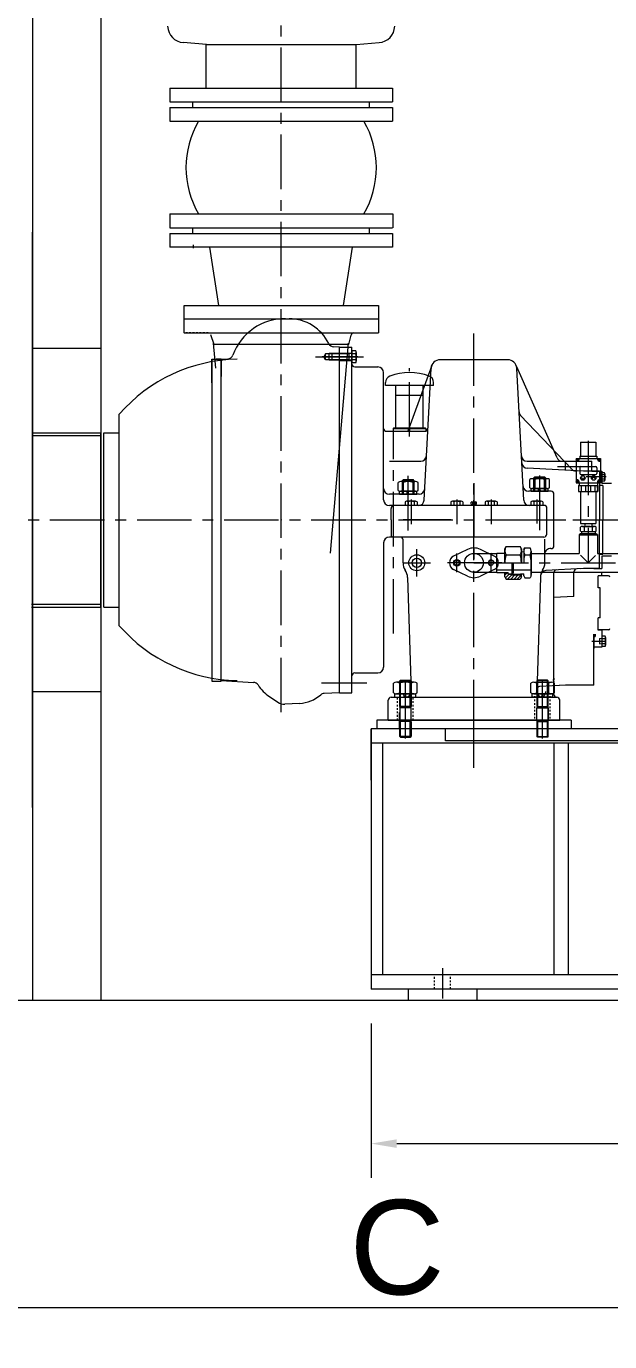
# Model space of a CAD drawing. Header units: inches. Extents: x 0 to 22015, y 0 to 16774.
# Drawn here: x 10155 to 11176, y 10223 to 12522 of the extents above; entities that cross this region are included whole.
import ezdxf

# ---------------------------------------------------------------- set-up
doc = ezdxf.new("R2010")
doc.units = ezdxf.units.IN
doc.header["$MEASUREMENT"] = 0
doc.linetypes.add('CENTER', pattern=[50.8, 31.75, -6.35, 6.35, -6.35])
doc.linetypes.add('EB_DASH', pattern=[6, 3, -3])
doc.layers.get('Defpoints').update_dxf_attribs({"lineweight": 5})
for name, color, linetype, lineweight in [('CAXA0', 7, 'Continuous', 5), ('CAXA1', 5, 'CENTER', 5), ('CAXA2', 6, 'EB_DASH', 5)]:
    doc.layers.add(name, color=color, linetype=linetype, lineweight=lineweight)
doc.styles.add('Roman', font='arial.ttf')
doc.styles.get("Standard").update_dxf_attribs({"font": 'arial.ttf'})
doc.dimstyles.new('ISO-25', dxfattribs={"dimscale": 30, "dimtxt": 1.5, "dimasz": 1.5, "dimexe": 2, "dimexo": 2, "dimtad": 1, "dimtih": 1, "dimtoh": 1, "dimdec": 1, "dimlfac": 0.03937, "dimdsep": 46, "dimtxsty": 'Standard', "dimcen": 2.5, "dimclrd": 7, "dimclre": 7, "dimclrt": 7, "dimadec": 0, "dimazin": 0, "dimtfac": 1, "dimtdec": 1, "dimtmove": 0, "dimatfit": 3, "dimfxl": 1, "dimlwd": 5, "dimlwe": 5, "dimarcsym": 0})

# ---------------------------------------------------------------- blocks, each defined once
blk = doc.blocks.new('*D46')
at = {"color": 7, "linetype": 'Continuous', "lineweight": 5, "transparency": 16777216}
for p, q in [((8585.9, 11146.9), (8585.9, 10222.6)), ((13365.9, 10759.1), (13365.9, 10222.6)), ((8630.9, 10282.6), (13320.9, 10282.6))]:
    blk.add_line(p, q, dxfattribs=at)
at = {"color": 7, "transparency": 16777216}
for points in [[(8630.9, 10290.1), (8630.9, 10275.1), (8585.9, 10282.6)], [(13320.9, 10290.1), (13320.9, 10275.1), (13365.9, 10282.6)]]:
    blk.add_solid(points, dxfattribs=at)
at = {"layer": 'Defpoints', "color": 0, "transparency": 16777216}
for p in [(8585.9, 11206.9), (13365.9, 10819.1), (13365.9, 10282.6)]:
    blk.add_point(p, dxfattribs=at)
at = {"color": 7, "lineweight": 5, "transparency": 16777216, "insert": (10803.8, 10386.7), "char_height": 165, "attachment_point": 5, "style": 'Roman'}
blk.add_mtext('C', dxfattribs=at)
blk = doc.blocks.new('*D47')
at = {"color": 7, "linetype": 'Continuous', "lineweight": 5, "transparency": 16777216}
for p, q in [((10758.4, 10779.1), (10758.4, 10508.9)), ((12308.4, 10779.1), (12308.4, 10508.9)), ((10803.4, 10568.9), (12263.4, 10568.9))]:
    blk.add_line(p, q, dxfattribs=at)
at = {"color": 7, "transparency": 16777216}
for points in [[(10803.4, 10576.4), (10803.4, 10561.4), (10758.4, 10568.9)], [(12263.4, 10576.4), (12263.4, 10561.4), (12308.4, 10568.9)]]:
    blk.add_solid(points, dxfattribs=at)
at = {"layer": 'Defpoints', "color": 0, "transparency": 16777216}
for p in [(10758.4, 10839.1), (12308.4, 10839.1), (12308.4, 10568.9)]:
    blk.add_point(p, dxfattribs=at)
at = {"color": 7, "lineweight": 5, "transparency": 16777216, "insert": (11533.4, 10670.1), "char_height": 165, "attachment_point": 5, "style": 'Roman'}
blk.add_mtext('A', dxfattribs=at)

msp = doc.modelspace()

# ---------------------------------------------------------------- linework, layer by layer
at = {"color": 7, "lineweight": 5}
for p, q in [((10165.94, 12919.12), (10165.94, 10819.12)), ((10285.94, 12919.12), (10285.94, 10819.12)), ((10470.76, 12489.9), (10429.85, 12493.48)), ((10470.2, 12489.95), (10732.2, 12489.95)), ((10470.2, 12413.95), (10470.2, 12489.95)), ((10732.2, 12489.95), (10772.54, 12493.48)), ((10732.2, 12413.95), (10732.2, 12489.95)), ((10406.2, 12413.95), (10796.2, 12413.95)), ((10406.2, 12413.95), (10406.2, 12389.95)), ((10796.2, 12413.95), (10796.2, 12389.95)), ((10406.2, 12389.95), (10796.2, 12389.95)), ((10406.2, 12379.95), (10796.2, 12379.95)), ((10406.2, 12379.95), (10406.2, 12355.95)), ((10446.57, 12379.95), (10446.57, 12389.95)), ((10755.83, 12379.95), (10755.83, 12389.95)), ((10796.2, 12379.95), (10796.2, 12355.95)), ((10406.2, 12355.95), (10796.2, 12355.95)), ((10406.39, 12193.95), (10796.39, 12193.95)), ((10406.39, 12193.95), (10406.39, 12169.95)), ((10796.39, 12193.95), (10796.39, 12169.95)), ((10406.2, 12169.95), (10796.2, 12169.95)), ((10446.57, 12159.95), (10446.57, 12169.95)), ((10755.83, 12159.95), (10755.83, 12169.95)), ((10406.2, 12159.95), (10796.2, 12159.95)), ((10406.2, 12159.95), (10406.2, 12135.95)), ((10796.2, 12159.95), (10796.2, 12135.95)), ((10796.2, 12135.95), (10406.2, 12135.95)), ((10492.2, 12033.95), (10476.2, 12135.95)), ((10710.2, 12033.95), (10726.2, 12135.95)), ((10431.2, 12033.95), (10771.2, 12033.95)), ((10431.2, 11985.95), (10431.2, 12033.95)), ((10431.2, 12033.95), (10771.2, 12033.95)), ((10771.2, 12033.95), (10771.2, 12009.95)), ((10771.2, 12033.95), (10771.2, 11985.95)), ((10771.2, 12009.95), (10431.2, 12009.95)), ((10431.2, 11985.95), (10771.2, 11985.95)), ((10165.93, 11959.12), (10285.94, 11959.12)), ((10165.94, 11359.12), (10285.94, 11359.12)), ((10479.94, 11377.42), (10495.94, 11377.42)), ((10823.43, 10839.12), (10823.43, 10819.12)), ((10943.43, 10839.12), (10943.43, 10819.12))]:
    msp.add_line(p, q, dxfattribs=at)
for centre, radius, start, end in [((10432.47, 12523.37), 30, 182.70431, 265), ((10769.93, 12523.37), 30, 275, 357.29569), ((10596.09, 12274.95), 161.42, 149.88075, 210.11925), ((10606.31, 12274.95), 161.42, 329.88075, 30.11925)]:
    msp.add_arc(centre, radius, start, end, dxfattribs=at)
at = {"layer": 'CAXA0', "color": 7, "linetype": 'Continuous', "lineweight": 5}
for p, q in [((10165.94, 11156.12), (10165.94, 12162.12)), ((10446.92, 12140.04), (10446.92, 12134.04)), ((10771.08, 12009.95), (10595.56, 12009.95)), ((10771.2, 12009.95), (10595.68, 12009.95)), ((10606.77, 12010.87), (10614.94, 12010.87)), ((10165.93, 11848.62), (10165.93, 11987.02)), ((10483.93, 11965.95), (10478.18, 11982.59)), ((10719.26, 11965.95), (10723.63, 11982.25)), ((10486.63, 11924.21), (10482.86, 11967.95)), ((10719.26, 11965.95), (10483.93, 11965.95)), ((10687.39, 11600.76), (10719.01, 11967.95)), ((10702.94, 11961.12), (10692.79, 11961.65)), ((10702.94, 11961.13), (10724.94, 11961.13)), ((10702.94, 11357.13), (10702.94, 11961.13)), ((10724.94, 11357.13), (10724.94, 11961.13)), ((10479.94, 11898.62), (10479.94, 11940.13)), ((10479.94, 11940.13), (10495.94, 11940.13)), ((10479.94, 11940.13), (10479.94, 11377.42)), ((10495.94, 11940.12), (10487.19, 11940.12)), ((10495.94, 11940.12), (10508.61, 11940.78)), ((10495.94, 11940.13), (10495.94, 11909.88)), ((10495.94, 11377.77), (10495.94, 11940.13)), ((10678.94, 11949.23), (10675.99, 11944.13)), ((10678.94, 11939.03), (10675.99, 11944.13)), ((10678.94, 11939.03), (10678.94, 11949.23)), ((10702.94, 11949.23), (10678.94, 11949.23)), ((10702.94, 11939.03), (10678.94, 11939.03)), ((10684.94, 11938.13), (10684.94, 11950.13)), ((10702.94, 11950.13), (10684.99, 11950.13)), ((10702.94, 11938.13), (10684.99, 11938.13)), ((10724.94, 11950.13), (10689.94, 11950.13)), ((10689.94, 11950.13), (10689.94, 11938.13)), ((10719.64, 11949.23), (10689.94, 11949.23)), ((10719.64, 11939.03), (10689.94, 11939.03)), ((10724.94, 11938.13), (10689.94, 11938.13)), ((10702.94, 11950.63), (10724.94, 11950.63)), ((10702.94, 11938.13), (10702.94, 11950.13)), ((10702.94, 11937.63), (10724.94, 11937.63)), ((10719.64, 11950.13), (10719.64, 11938.13)), ((10724.94, 11950.13), (10719.64, 11949.23)), ((10724.94, 11938.13), (10719.64, 11939.03)), ((10724.94, 11954.52), (10724.94, 11933.73)), ((10731.67, 11954.52), (10724.94, 11954.52)), ((10724.94, 11950.13), (10724.94, 11938.13)), ((10731.67, 11949.32), (10724.94, 11949.32)), ((10731.67, 11938.93), (10724.94, 11938.93)), ((10731.67, 11933.73), (10724.94, 11933.73)), ((10732.44, 11951.92), (10732.44, 11936.33)), ((10997.44, 11939.12), (10879.3, 11939.12)), ((10729.94, 11926.61), (10770.44, 11926.61)), ((10780.44, 11694.12), (10780.44, 11916.61)), ((10864.48, 11929.17), (10822.48, 11814.01)), ((10851.25, 11693.6), (10863.32, 11923.96)), ((11083.77, 11767.56), (11013.18, 11926.67)), ((11025.49, 11693.6), (11013.42, 11923.96)), ((10783.77, 11894.19), (10783.77, 11899.35)), ((10867.77, 11894.19), (10783.77, 11894.19)), ((10801.77, 11820.01), (10801.77, 11894.19)), ((10849.77, 11820.01), (10849.77, 11894.19)), ((10867.77, 11894.19), (10867.77, 11899.35)), ((10849.68, 11876.82), (10801.87, 11876.82)), ((10317.94, 11474.13), (10317.94, 11844.13)), ((11020.14, 11841.83), (11109.65, 11747.96)), ((10797.27, 11819.01), (10798.27, 11820.01)), ((10797.27, 11819.01), (10797.27, 11814.01)), ((10797.27, 11819.01), (10854.27, 11819.01)), ((10798.27, 11820.01), (10853.27, 11820.01)), ((10854.27, 11819.01), (10853.27, 11820.01)), ((10854.27, 11819.01), (10854.27, 11814.22)), ((10165.94, 11811.62), (10285.94, 11811.62)), ((10165.94, 11806.62), (10285.94, 11806.62)), ((10195.94, 11811.62), (10245.94, 11811.62)), ((10285.94, 11506.62), (10285.94, 11811.62)), ((10290.94, 11811.62), (10317.94, 11811.62)), ((10290.94, 11506.62), (10290.94, 11811.62)), ((10785.44, 11814.01), (10852.81, 11814.01)), ((11124.93, 11795.11), (11151.93, 11795.11)), ((11124.93, 11795.11), (11124.93, 11770.61)), ((11151.93, 11795.11), (11151.93, 11770.61)), ((10790.44, 11761.6), (10845.32, 11761.6)), ((11031.42, 11761.62), (11144.37, 11761.62)), ((11098.43, 11745.81), (11098.43, 11761.62)), ((11117.18, 11766.61), (11159.68, 11766.61)), ((11117.18, 11766.61), (11117.18, 11724.11)), ((11117.88, 11764.17), (11117.88, 11765.17)), ((11117.88, 11765.17), (11118.63, 11765.17)), ((11117.88, 11764.17), (11118.63, 11764.17)), ((11118.63, 11765.92), (11119.63, 11765.92)), ((11118.63, 11765.17), (11118.63, 11765.92)), ((11118.63, 11763.42), (11118.63, 11764.17)), ((11118.63, 11763.42), (11119.63, 11763.42)), ((11119.63, 11765.17), (11119.63, 11765.92)), ((11119.63, 11765.17), (11120.38, 11765.17)), ((11119.63, 11763.42), (11119.63, 11764.17)), ((11119.63, 11764.17), (11120.38, 11764.17)), ((11120.38, 11764.17), (11120.38, 11765.17)), ((11123.43, 11770.61), (11153.43, 11770.61)), ((11123.43, 11770.61), (11123.43, 11766.61)), ((11123.43, 11750.36), (11123.43, 11740.36)), ((11125.43, 11752.36), (11151.43, 11752.36)), ((11144.37, 11744.17), (11144.37, 11761.62)), ((11153.43, 11770.61), (11153.43, 11766.61)), ((11153.43, 11750.36), (11153.43, 11740.36)), ((11156.49, 11765.17), (11156.49, 11764.17)), ((11156.49, 11765.17), (11157.24, 11765.17)), ((11156.49, 11764.17), (11157.24, 11764.17)), ((11157.24, 11765.92), (11158.24, 11765.92)), ((11157.24, 11765.92), (11157.24, 11765.17)), ((11157.24, 11764.17), (11157.24, 11763.42)), ((11157.24, 11763.42), (11158.24, 11763.42)), ((11158.24, 11765.92), (11158.24, 11765.17)), ((11158.24, 11765.17), (11158.99, 11765.17)), ((11158.24, 11764.17), (11158.24, 11763.42)), ((11158.24, 11764.17), (11158.99, 11764.17)), ((11158.99, 11765.17), (11158.99, 11764.17)), ((11159.68, 11766.61), (11159.68, 11724.11)), ((10813.44, 11727.98), (10814.94, 11729.48)), ((10813.44, 11704.12), (10813.44, 11727.98)), ((10813.44, 11727.98), (10833.44, 11727.98)), ((10814.94, 11704.12), (10814.94, 11729.48)), ((10814.94, 11729.48), (10831.94, 11729.48)), ((10831.94, 11704.12), (10831.94, 11729.48)), ((10833.44, 11727.98), (10831.94, 11729.48)), ((10833.44, 11727.98), (10833.44, 11704.12)), ((11130.16, 11744.15), (11031.54, 11749.32)), ((11036.12, 11715.39), (11036.12, 11729.74)), ((11066.43, 11731.01), (11040.45, 11731.01)), ((11043.44, 11732.96), (11044.94, 11734.46)), ((11043.44, 11709.09), (11043.44, 11732.96)), ((11043.44, 11732.96), (11063.44, 11732.96)), ((11044.78, 11729.74), (11044.78, 11715.39)), ((11044.94, 11709.09), (11044.94, 11734.46)), ((11044.94, 11734.46), (11061.94, 11734.46)), ((11061.94, 11709.09), (11061.94, 11734.46)), ((11063.44, 11732.96), (11061.94, 11734.46)), ((11062.1, 11729.74), (11062.1, 11715.39)), ((11063.44, 11732.96), (11063.44, 11709.09)), ((11070.76, 11715.39), (11070.76, 11729.74)), ((11119.63, 11727.31), (11118.63, 11727.31)), ((11118.63, 11726.56), (11118.63, 11727.31)), ((11119.63, 11726.56), (11119.63, 11727.31)), ((11125.43, 11738.36), (11151.43, 11738.36)), ((11126.21, 11733.52), (11128.93, 11729.81)), ((11131.66, 11733.52), (11128.93, 11729.81)), ((11158.15, 11744.15), (11130.16, 11744.15)), ((11144.37, 11746.68), (11144.37, 11747.68)), ((11144.37, 11744.17), (11162.12, 11744.17)), ((11145.21, 11731.21), (11147.93, 11734.92)), ((11150.66, 11731.21), (11147.93, 11734.92)), ((11158.24, 11727.31), (11157.24, 11727.31)), ((11157.24, 11727.31), (11157.24, 11726.56)), ((11158.15, 11744.15), (11158.15, 11659.15)), ((11158.24, 11727.31), (11158.24, 11726.56)), ((11162.12, 11744.17), (11162.12, 11722.57)), ((11166.81, 11741.68), (11162.12, 11741.68)), ((11166.81, 11737.93), (11162.12, 11737.93)), ((11166.81, 11730.42), (11162.12, 11730.42)), ((11166.81, 11726.67), (11162.12, 11726.67)), ((11167.42, 11739.8), (11167.42, 11728.55)), ((10842.3, 11704.05), (10790.44, 11704.05)), ((10806.12, 11710.41), (10806.12, 11724.76)), ((10808.34, 11709.12), (10838.54, 11709.12)), ((10808.34, 11704.12), (10808.34, 11709.12)), ((10808.34, 11704.12), (10838.54, 11704.12)), ((10836.43, 11726.03), (10810.45, 11726.03)), ((10836.43, 11709.13), (10810.45, 11709.13)), ((10814.78, 11724.76), (10814.78, 11710.41)), ((10822.15, 11704.12), (10820.81, 11709.12)), ((10824.56, 11704.76), (10823.39, 11709.12)), ((10824.73, 11704.12), (10824.56, 11704.76)), ((10832.1, 11724.76), (10832.1, 11710.41)), ((10838.54, 11704.12), (10838.54, 11709.12)), ((10840.76, 11710.41), (10840.76, 11724.76)), ((11073.43, 11709.11), (11034.17, 11709.11)), ((11038.34, 11714.09), (11068.54, 11714.09)), ((11038.34, 11709.09), (11038.34, 11714.09)), ((11038.34, 11709.09), (11068.54, 11709.09)), ((11066.43, 11714.11), (11040.45, 11714.11)), ((11052.15, 11709.09), (11050.81, 11714.09)), ((11054.56, 11709.74), (11053.39, 11714.09)), ((11054.73, 11709.09), (11054.56, 11709.74)), ((11068.54, 11709.09), (11068.54, 11714.09)), ((11078.43, 11614.08), (11078.43, 11704.11)), ((11117.18, 11724.11), (11159.68, 11724.11)), ((11117.88, 11725.56), (11117.88, 11726.56)), ((11118.63, 11726.56), (11117.88, 11726.56)), ((11118.63, 11725.56), (11117.88, 11725.56)), ((11118.63, 11724.81), (11118.63, 11725.56)), ((11119.63, 11724.81), (11118.63, 11724.81)), ((11120.38, 11726.56), (11119.63, 11726.56)), ((11119.63, 11724.81), (11119.63, 11725.56)), ((11120.38, 11725.56), (11119.63, 11725.56)), ((11120.38, 11725.56), (11120.38, 11726.56)), ((11121.43, 11719.11), (11155.43, 11719.11)), ((11121.43, 11719.11), (11121.43, 11708.61)), ((11121.43, 11708.61), (11155.43, 11708.61)), ((11122, 11708.61), (11122, 11719.11)), ((11122.43, 11724.11), (11122.43, 11719.11)), ((11124.93, 11708.61), (11124.93, 11652.61)), ((11126.39, 11708.61), (11126.39, 11719.11)), ((11134.03, 11708.61), (11134.03, 11719.11)), ((11142.81, 11708.61), (11142.81, 11719.11)), ((11150.42, 11708.61), (11150.42, 11719.11)), ((11151.93, 11708.61), (11151.93, 11652.61)), ((11154.43, 11724.11), (11154.43, 11719.11)), ((11154.86, 11708.61), (11154.86, 11719.11)), ((11155.43, 11719.11), (11155.43, 11708.61)), ((11156.49, 11726.56), (11156.49, 11725.56)), ((11157.24, 11726.56), (11156.49, 11726.56)), ((11157.24, 11725.56), (11156.49, 11725.56)), ((11157.24, 11725.56), (11157.24, 11724.81)), ((11158.24, 11724.81), (11157.24, 11724.81)), ((11164.15, 11719.15), (11158.15, 11719.15)), ((11158.99, 11726.56), (11158.24, 11726.56)), ((11158.99, 11725.56), (11158.24, 11725.56)), ((11158.24, 11725.56), (11158.24, 11724.81)), ((11158.99, 11726.56), (11158.99, 11725.56)), ((11179.12, 11722.57), (11162.12, 11722.57)), ((11164.15, 11719.15), (11164.15, 11659.15)), ((11062.93, 11684.12), (10790.44, 11684.12)), ((10818.04, 11690.86), (10818.04, 11684.12)), ((10838.83, 11684.12), (10818.04, 11684.12)), ((10836.23, 11691.62), (10820.64, 11691.62)), ((10834.43, 11684.12), (10822.43, 11684.12)), ((10823.24, 11690.86), (10823.24, 11684.12)), ((10833.63, 11690.86), (10833.63, 11684.12)), ((10838.83, 11690.86), (10838.83, 11684.12)), ((10898.04, 11690.86), (10898.04, 11684.12)), ((10918.83, 11684.12), (10898.04, 11684.12)), ((10916.23, 11691.62), (10900.64, 11691.62)), ((10914.43, 11684.12), (10902.43, 11684.12)), ((10903.24, 11690.86), (10903.24, 11684.12)), ((10913.63, 11690.86), (10913.63, 11684.12)), ((10918.83, 11690.86), (10918.83, 11684.12)), ((10933.81, 11686.48), (10933.81, 11690.15)), ((10934.97, 11690.51), (10941.9, 11690.51)), ((10934.97, 11686.11), (10941.9, 11686.11)), ((10936.12, 11690.15), (10936.12, 11686.48)), ((10940.74, 11690.15), (10940.74, 11686.48)), ((10943.05, 11686.48), (10943.05, 11690.15)), ((10958.04, 11690.86), (10958.04, 11684.12)), ((10976.23, 11691.62), (10960.64, 11691.62)), ((10963.24, 11690.86), (10963.24, 11684.12)), ((10973.63, 11690.86), (10973.63, 11684.12)), ((10978.83, 11690.86), (10978.83, 11684.12)), ((11038.04, 11690.86), (11038.04, 11684.12)), ((11058.83, 11684.12), (11038.04, 11684.12)), ((11056.23, 11691.62), (11040.64, 11691.62)), ((11054.43, 11684.12), (11042.43, 11684.12)), ((11043.24, 11690.86), (11043.24, 11684.12)), ((11053.63, 11690.86), (11053.63, 11684.12)), ((11058.83, 11690.86), (11058.83, 11684.12)), ((11065.93, 11634.12), (11065.93, 11681.12)), ((10793.43, 11659.11), (10793.43, 11679.12)), ((10793.43, 11659.11), (10793.43, 11632.12)), ((11158.15, 11574.15), (11158.15, 11659.15)), ((11164.15, 11599.15), (11164.15, 11659.15)), ((11124.43, 11635.61), (11152.43, 11635.61)), ((11124.43, 11635.61), (11124.43, 11633.61)), ((11124.58, 11639.63), (11124.58, 11646.59)), ((11124.93, 11652.61), (11151.93, 11652.61)), ((11126.43, 11638.82), (11126.43, 11635.61)), ((11128.04, 11647.61), (11148.83, 11647.61)), ((11128.04, 11638.61), (11148.83, 11638.61)), ((11131.51, 11646.59), (11131.51, 11639.63)), ((11132.43, 11652.61), (11132.43, 11647.61)), ((11144.43, 11652.61), (11144.43, 11647.61)), ((11145.36, 11646.59), (11145.36, 11639.63)), ((11150.43, 11638.82), (11150.43, 11635.61)), ((11152.29, 11639.63), (11152.29, 11646.59)), ((11152.43, 11635.61), (11152.43, 11633.61)), ((10780.44, 11619.12), (10780.44, 11401.63)), ((11060.93, 11629.12), (10790.44, 11629.12)), ((10814.43, 11584.12), (10814.43, 11624.12)), ((10992.41, 11608.59), (10994.59, 11612.38)), ((10994.59, 11612.38), (11019.21, 11612.4)), ((11021.41, 11608.61), (11019.21, 11612.4)), ((11062.43, 11584.12), (11062.43, 11625.51)), ((11154.43, 11633.61), (11122.43, 11633.61)), ((11122.43, 11633.61), (11122.43, 11602.11)), ((11154.43, 11633.61), (11122.43, 11633.61)), ((11122.43, 11633.61), (11122.43, 11600.61)), ((11154.43, 11632.61), (11122.43, 11632.61)), ((11122.43, 11632.61), (11122.43, 11601.11)), ((11122.43, 11632.61), (11122.43, 11601.11)), ((11154.43, 11632.61), (11122.43, 11632.61)), ((11124.43, 11633.61), (11152.43, 11633.61)), ((11154.43, 11633.61), (11154.43, 11602.11)), ((11154.43, 11633.61), (11154.43, 11602.11)), ((11154.43, 11632.61), (11154.43, 11601.11)), ((11154.43, 11632.61), (11154.43, 11600.61)), ((10927.17, 11607.55), (10902.8, 11595.83)), ((10938.43, 11600.61), (10978.43, 11600.61)), ((10974.07, 11595.83), (10949.7, 11607.55)), ((10978.43, 11601.07), (10992.41, 11601.08)), ((10978.43, 11567.07), (10978.43, 11601.07)), ((10992.43, 11584.08), (10992.41, 11608.59)), ((10994.6, 11598.23), (11019.23, 11598.25)), ((11021.41, 11608.61), (11021.43, 11584.1)), ((11021.41, 11603.6), (11025.41, 11603.61)), ((11025.41, 11607.11), (11027.31, 11610.41)), ((11025.41, 11607.11), (11025.43, 11584.11)), ((11027.31, 11610.41), (11036.5, 11610.42)), ((11027.32, 11598.26), (11036.51, 11598.27)), ((11038.43, 11584.12), (11038.41, 11604.34)), ((11038.41, 11600.61), (11122.43, 11600.61)), ((11038.43, 11563.12), (11038.43, 11605.12)), ((11038.43, 11604.62), (11038.43, 11563.62)), ((11138.43, 11584.11), (11125.08, 11597.46)), ((11138.43, 11584.11), (11125.08, 11597.46)), ((11138.43, 11584.11), (11151.04, 11596.72)), ((11138.43, 11584.11), (11151.04, 11596.72)), ((11154.43, 11600.61), (11207.25, 11600.61)), ((11158.15, 11599.15), (11164.15, 11599.15)), ((11179.12, 11595.72), (11161.94, 11595.72)), ((11161.94, 11595.72), (11161.94, 11574.11)), ((10927.17, 11560.68), (10902.8, 11572.4)), ((10938.43, 11567.61), (10978.43, 11567.61)), ((10974.07, 11572.4), (10949.7, 11560.68)), ((10978.43, 11571.57), (11005.44, 11571.59)), ((10978.43, 11567.07), (10998.44, 11567.08)), ((10992.45, 11559.57), (10992.44, 11567.08)), ((10992.44, 11566.58), (10998.44, 11566.58)), ((10992.45, 11562.28), (10996.75, 11566.58)), ((10998.45, 11564.08), (10998.44, 11567.08)), ((11005.45, 11564.09), (11005.43, 11584.09)), ((11005.44, 11566.84), (11007.54, 11566.84)), ((11007.54, 11566.84), (11007.53, 11584.09)), ((11007.54, 11571.59), (11038.43, 11571.62)), ((11038.45, 11561.12), (11038.44, 11567.62)), ((11038.44, 11567.61), (11278.36, 11567.61)), ((11130.16, 11574.08), (11064.17, 11570.62)), ((11130.16, 11574.08), (11064.17, 11570.62)), ((11078.18, 11354.12), (11078.18, 11566.67)), ((11113.43, 11525.46), (11113.43, 11568.44)), ((11130.16, 11574.15), (11125.28, 11573.76)), ((11158.15, 11574.15), (11130.16, 11574.15)), ((11148.44, 11574.11), (11161.94, 11574.11)), ((11162.43, 11561.63), (11162.43, 11567.45)), ((10822.26, 11558.31), (10828.37, 11359.43)), ((10992.45, 11559.57), (10994.64, 11555.78)), ((10993.53, 11557.7), (10999.64, 11563.82)), ((10994.64, 11555.78), (11019.26, 11555.8)), ((10997.27, 11555.78), (11004.56, 11563.09)), ((10998.45, 11564.78), (11005.45, 11564.79)), ((10998.45, 11564.08), (11021.45, 11564.1)), ((11002.94, 11563.09), (10998.45, 11564.08)), ((10999.64, 11563.82), (10999.91, 11564.09)), ((11002.93, 11555.79), (11010.22, 11563.09)), ((11002.94, 11563.09), (11021.66, 11563.1)), ((11004.56, 11563.09), (11005.56, 11564.09)), ((11008.58, 11555.79), (11015.88, 11563.1)), ((11010.22, 11563.09), (11011.22, 11564.1)), ((11014.24, 11555.8), (11021.45, 11563.02)), ((11015.88, 11563.1), (11016.88, 11564.1)), ((11021.45, 11559.6), (11019.26, 11555.8)), ((11019.95, 11564.6), (11025.45, 11564.61)), ((11019.95, 11563.1), (11019.95, 11564.6)), ((11021.45, 11559.6), (11021.45, 11564.6)), ((11025.45, 11561.11), (11025.45, 11564.61)), ((11025.45, 11561.11), (11027.36, 11557.81)), ((11027.36, 11557.81), (11036.55, 11557.82)), ((11038.45, 11561.12), (11036.55, 11557.82)), ((11054.62, 11558.32), (11048.51, 11359.43)), ((11155.93, 11540.23), (11155.93, 11561.63)), ((11162.43, 11561.63), (11155.93, 11561.63)), ((11173.93, 11561.13), (11155.93, 11561.13)), ((11113.43, 11525.46), (11078.18, 11523.61)), ((11159.43, 11540.23), (11155.93, 11540.23)), ((11159.43, 11488.03), (11159.43, 11540.23)), ((10164.59, 11511.62), (10285.94, 11511.62)), ((10164.59, 11506.62), (10285.94, 11506.62)), ((10204.08, 11506.62), (10285.94, 11506.62)), ((10204.59, 11511.62), (10244.59, 11511.62)), ((10290.94, 11506.62), (10317.94, 11506.62)), ((11155.93, 11466.63), (11155.93, 11488.03)), ((11159.43, 11488.03), (11155.93, 11488.03)), ((11159.43, 11493.62), (11158.93, 11494.13)), ((11148.43, 11459.12), (11148.43, 11434.12)), ((11148.43, 11370.12), (11148.43, 11459.12)), ((11148.43, 11455.13), (11150.63, 11455.13)), ((11150.63, 11459.13), (11150.63, 11455.13)), ((11173.93, 11467.13), (11155.93, 11467.13)), ((11162.43, 11466.63), (11155.93, 11466.63)), ((11162.43, 11466.63), (11155.93, 11466.63)), ((11157.93, 11451.87), (11157.93, 11441.87)), ((11162.43, 11451.87), (11157.93, 11451.12)), ((11162.43, 11466.63), (11162.43, 11436.63)), ((11162.43, 11457.12), (11162.43, 11436.63)), ((11162.43, 11456.11), (11162.43, 11437.64)), ((11168.1, 11456.11), (11162.43, 11456.11)), ((11162.43, 11451.87), (11162.43, 11441.87)), ((11168.1, 11451.49), (11162.43, 11451.49)), ((11168.83, 11453.8), (11168.83, 11439.95)), ((11162.43, 11436.63), (11148.43, 11436.63)), ((11148.55, 11436.63), (11148.44, 11436.74)), ((11162.43, 11441.87), (11157.93, 11442.62)), ((11168.1, 11442.26), (11162.43, 11442.26)), ((11168.1, 11437.64), (11162.43, 11437.64)), ((10729.94, 11391.63), (10770.44, 11391.63)), ((10495.94, 11378.13), (10552.97, 11375.14)), ((10797.65, 11356.65), (10797.65, 11373.78)), ((10834.02, 11375.32), (10802.85, 11375.32)), ((10808.04, 11373.78), (10808.04, 11356.65)), ((10808.49, 11377.61), (10809.99, 11379.11)), ((10808.49, 11377.61), (10828.49, 11377.61)), ((10808.49, 11333.11), (10808.49, 11377.61)), ((10809.99, 11333.11), (10809.99, 11379.11)), ((10809.99, 11379.11), (10826.99, 11379.11)), ((10826.99, 11333.11), (10826.99, 11379.11)), ((10828.49, 11377.61), (10826.99, 11379.11)), ((10828.49, 11377.61), (10828.49, 11333.11)), ((10828.83, 11373.78), (10828.83, 11356.65)), ((10839.22, 11356.65), (10839.22, 11373.78)), ((11037.7, 11356.65), (11037.7, 11373.78)), ((11042.9, 11375.32), (11074.08, 11375.32)), ((11048.1, 11373.78), (11048.1, 11356.65)), ((11048.43, 11377.61), (11049.93, 11379.11)), ((11068.43, 11377.61), (11048.43, 11377.61)), ((11048.43, 11377.61), (11048.43, 11333.11)), ((11049.93, 11333.11), (11049.93, 11379.11)), ((11066.93, 11379.11), (11049.93, 11379.11)), ((11098.43, 11370.12), (11053.35, 11367.76)), ((11066.93, 11333.11), (11066.93, 11379.11)), ((11068.43, 11377.61), (11066.93, 11379.11)), ((11068.43, 11333.11), (11068.43, 11377.61)), ((11068.88, 11373.78), (11068.88, 11356.65)), ((11098.43, 11370.12), (11078.18, 11369.06)), ((11079.27, 11356.65), (11079.27, 11373.78)), ((11148.43, 11370.12), (11098.43, 11370.12)), ((10580.88, 11350.17), (10595.41, 11340.46)), ((10633.18, 11338.46), (10607.57, 11337.12)), ((10702.94, 11357.13), (10676.31, 11355.73)), ((10702.94, 11357.13), (10724.94, 11357.13)), ((10788.4, 11309.12), (10788.4, 11344.12)), ((10793.4, 11349.12), (11083.4, 11349.12)), ((10800.24, 11355.12), (10836.74, 11355.12)), ((10800.24, 11349.12), (10800.24, 11355.12)), ((10800.24, 11349.12), (10836.74, 11349.12)), ((10834.02, 11355.12), (10802.85, 11355.12)), ((10816.94, 11349.12), (10815.33, 11355.12)), ((10819.83, 11349.89), (10818.43, 11355.12)), ((10820.04, 11349.12), (10819.83, 11349.89)), ((10836.74, 11349.12), (10836.74, 11355.12)), ((11076.68, 11355.12), (11040.18, 11355.12)), ((11040.18, 11349.12), (11040.18, 11355.12)), ((11076.68, 11349.12), (11040.18, 11349.12)), ((11042.9, 11355.12), (11074.08, 11355.12)), ((11056.88, 11349.12), (11057.09, 11349.89)), ((11057.09, 11349.89), (11058.49, 11355.12)), ((11059.99, 11349.12), (11061.6, 11355.12)), ((11076.68, 11349.12), (11076.68, 11355.12)), ((11088.4, 11312.06), (11088.4, 11344.12)), ((11088.4, 11309.12), (11088.4, 11344.12)), ((10828.49, 11333.11), (10808.49, 11333.11)), ((10808.49, 11333.11), (10809.99, 11332.49)), ((10808.49, 11330.61), (10809.99, 11332.49)), ((10828.49, 11330.61), (10808.49, 11330.61)), ((10808.49, 11330.61), (10808.49, 11309.11)), ((10814.24, 11332.49), (10822.74, 11332.49)), ((10828.49, 11333.11), (10826.99, 11332.49)), ((10828.49, 11330.61), (10826.99, 11332.49)), ((10828.49, 11309.11), (10828.49, 11330.61)), ((11048.43, 11333.11), (11068.43, 11333.11)), ((11048.43, 11333.11), (11049.93, 11332.49)), ((11048.43, 11330.61), (11049.93, 11332.49)), ((11048.43, 11309.11), (11048.43, 11330.61)), ((11048.43, 11330.61), (11068.43, 11330.61)), ((11062.68, 11332.49), (11054.18, 11332.49)), ((11068.43, 11333.11), (11066.93, 11332.49)), ((11068.43, 11330.61), (11066.93, 11332.49)), ((11068.43, 11330.61), (11068.43, 11309.11)), ((10758.43, 11294.12), (10758.43, 10839.12)), ((10758.43, 11294.12), (10758.43, 11269.12)), ((10758.43, 11204.12), (10758.43, 11294.12)), ((12308.43, 11294.12), (10758.43, 11294.12)), ((10758.43, 11294.11), (10758.43, 11269.11)), ((10758.43, 11294.11), (10758.43, 11269.11)), ((10758.43, 11294.11), (10758.43, 11269.11)), ((10758.43, 11294.11), (10758.43, 11269.11)), ((10768.43, 11309.12), (10768.43, 11294.12)), ((10768.43, 11309.12), (10768.43, 11294.12)), ((11108.43, 11309.12), (10768.43, 11309.12)), ((11098.43, 11309.11), (10778.43, 11309.11)), ((10788.4, 11309.12), (11088.4, 11309.12)), ((10808.49, 11309.11), (10828.49, 11309.11)), ((10809.99, 11307.24), (10808.49, 11309.11)), ((10808.49, 11306.61), (10809.99, 11307.24)), ((10828.49, 11306.61), (10808.49, 11306.61)), ((10808.49, 11280.61), (10808.49, 11306.61)), ((10809.99, 11280.61), (10809.99, 11306.61)), ((10814.24, 11307.24), (10822.74, 11307.24)), ((10826.99, 11307.24), (10828.49, 11309.11)), ((10828.49, 11306.61), (10826.99, 11307.24)), ((10826.99, 11280.61), (10826.99, 11306.61)), ((10828.49, 11306.61), (10828.49, 11280.61)), ((10888.43, 11273.11), (10888.43, 11294.12)), ((11068.43, 11309.11), (11048.43, 11309.11)), ((11049.93, 11307.24), (11048.43, 11309.11)), ((11048.43, 11306.61), (11049.93, 11307.24)), ((11048.43, 11306.61), (11068.43, 11306.61)), ((11048.43, 11306.61), (11048.43, 11280.61)), ((11049.93, 11280.61), (11049.93, 11306.61)), ((11062.68, 11307.24), (11054.18, 11307.24)), ((11066.93, 11307.24), (11068.43, 11309.11)), ((11068.43, 11306.61), (11066.93, 11307.24)), ((11066.93, 11280.61), (11066.93, 11306.61)), ((11068.43, 11280.61), (11068.43, 11306.61)), ((11108.43, 11309.12), (11108.43, 11294.12)), ((11346.03, 11294.12), (11131.03, 11294.12)), ((11231.48, 11294.12), (11135.48, 11294.12)), ((10758.43, 11204.11), (10758.43, 11282.11)), ((12288.43, 11269.12), (10758.43, 11269.12)), ((10778.43, 11269.12), (10778.43, 10864.12)), ((10828.49, 11280.61), (10808.49, 11280.61)), ((10809.99, 11279.11), (10808.49, 11280.61)), ((10809.99, 11280.61), (10809.99, 11279.11)), ((10809.99, 11279.11), (10826.99, 11279.11)), ((10826.99, 11280.61), (10826.99, 11279.11)), ((10826.99, 11279.11), (10828.49, 11280.61)), ((10888.43, 11273.11), (10888.43, 11289.11)), ((11503.43, 11273.11), (10888.43, 11273.11)), ((11048.43, 11280.61), (11068.43, 11280.61)), ((11049.93, 11279.11), (11048.43, 11280.61)), ((11049.93, 11280.61), (11049.93, 11279.11)), ((11066.93, 11279.11), (11049.93, 11279.11)), ((11066.93, 11280.61), (11066.93, 11279.11)), ((11066.93, 11279.11), (11068.43, 11280.61)), ((11078.43, 11269.12), (11078.43, 10864.12)), ((11103.43, 11269.12), (11103.43, 10864.12)), ((12288.43, 10864.12), (10758.43, 10864.12)), ((12308.43, 10839.12), (10758.43, 10839.12)), ((14085.37, 10819.12), (8553.04, 10819.12))]:
    msp.add_line(p, q, dxfattribs=at)
for centre, radius in [((11119.13, 11764.67), 1.75), ((11157.74, 11764.67), 1.75), ((11119.13, 11726.06), 1.75), ((11128.93, 11732.36), 4), ((11147.93, 11732.36), 4), ((11157.74, 11726.06), 1.75), ((10838.43, 11584.12), 14), ((10838.43, 11584.12), 8), ((10908.43, 11584.12), 5.5), ((10938.43, 11584.11), 16.5), ((10908.43, 11584.12), 4.19), ((10968.43, 11584.12), 4.19)]:
    msp.add_circle(centre, radius, dxfattribs=at)
for centre, radius, start, end in [((10607.77, 11913.87), 97.01, 89.41282, 159.85062), ((10614.94, 11933.87), 77, 25.72912, 90), ((10728.46, 11980.95), 5, 90, 165), ((10693.31, 11971.64), 10, 205.72912, 267), ((10529.52, 11659.13), 281, 91.13835, 138.84767), ((10507.31, 11950.73), 10, 273, 339.85063), ((10727.65, 11951.92), 4.79, 327.13277, 32.86723), ((10714.44, 11944.13), 18, 343.22135, 16.77865), ((10727.65, 11936.33), 4.79, 327.13277, 32.86723), ((10879.3, 11923.12), 16, 90, 177), ((10997.44, 11923.12), 16, 3, 90), ((10729.94, 11931.63), 5, 180, 270), ((10729.94, 11931.61), 5, 180, 270), ((10770.44, 11916.61), 10, 0, 90), ((10795.77, 11899.35), 12, 110.66732, 180), ((10825.77, 11819.82), 97, 69.33268, 110.66732), ((10855.77, 11899.35), 12, 0, 69.33268), ((11027.38, 11848.73), 10, 183, 223.63624), ((10785.44, 11819.01), 5, 180, 270), ((10852.81, 11819.01), 5, 270, 357), ((10845.32, 11771.6), 10, 270, 357), ((11031.42, 11771.62), 10, 183, 270), ((11032.06, 11759.3), 10, 183, 267), ((11092.91, 11771.62), 10, 203.92586, 270), ((11117.18, 11766.61), 5.5, 270, 0), ((11125.43, 11750.36), 2, 90, 180), ((11151.43, 11750.36), 2, 0, 90), ((11159.68, 11766.61), 5.5, 180, 270), ((11040.45, 11723.03), 7.98, 57.13277, 122.86723), ((11053.44, 11701.01), 30, 73.22135, 106.77865), ((11066.43, 11723.03), 7.98, 57.13277, 122.86723), ((11116.88, 11754.86), 10, 223.63624, 267), ((11117.18, 11724.11), 5.5, 0, 90), ((11125.43, 11740.36), 2, 180, 270), ((11151.43, 11740.36), 2, 270, 0), ((11159.68, 11724.11), 5.5, 90, 180), ((11164.19, 11739.8), 3.23, 324.42999, 35.57001), ((11155.42, 11734.18), 12, 341.77609, 18.22391), ((11164.19, 11728.55), 3.23, 324.42999, 35.57001), ((10790.44, 11714.05), 10, 180, 270), ((10810.45, 11718.06), 7.98, 57.13277, 122.86723), ((10810.45, 11717.11), 7.98, 237.13277, 302.86723), ((10823.44, 11696.03), 30, 73.22135, 106.77865), ((10823.44, 11739.13), 30, 253.22135, 286.77865), ((10836.43, 11718.06), 7.98, 57.13277, 122.86723), ((10836.43, 11717.11), 7.98, 237.13277, 302.86723), ((10842.3, 11714.05), 10, 270, 357), ((11034.17, 11719.11), 10, 183, 270), ((11040.45, 11722.09), 7.98, 237.13277, 302.86723), ((11053.44, 11744.11), 30, 253.22135, 286.77865), ((11066.43, 11722.09), 7.98, 237.13277, 302.86723), ((11073.43, 11704.11), 5, 0, 90), ((10790.44, 11694.12), 10, 180, 270), ((10798.43, 11679.12), 5, 90, 180), ((10820.64, 11686.83), 4.79, 57.13277, 122.86723), ((10828.43, 11673.62), 18, 73.22135, 106.77865), ((10836.23, 11686.83), 4.79, 57.13277, 122.86723), ((10841.26, 11694.12), 10, 270, 357), ((10900.64, 11686.83), 4.79, 57.13277, 122.86723), ((10908.43, 11673.62), 18, 73.22135, 106.77865), ((10916.23, 11686.83), 4.79, 57.13277, 122.86723), ((10934.97, 11688.5), 2.01, 54.96996, 125.03004), ((10934.97, 11688.12), 2.01, 234.96996, 305.03004), ((10938.43, 11683.01), 7.5, 72.06607, 107.93393), ((10938.43, 11693.61), 7.5, 252.06607, 287.93393), ((10941.9, 11688.5), 2.01, 54.96996, 125.03004), ((10941.9, 11688.12), 2.01, 234.96996, 305.03004), ((10960.64, 11686.83), 4.79, 57.13277, 122.86723), ((10968.43, 11673.62), 18, 73.22135, 106.77865), ((10976.23, 11686.83), 4.79, 57.13277, 122.86723), ((11035.48, 11694.12), 10, 183, 270), ((11040.64, 11686.83), 4.79, 57.13277, 122.86723), ((11048.43, 11673.62), 18, 73.22135, 106.77865), ((11056.23, 11686.83), 4.79, 57.13277, 122.86723), ((11062.93, 11681.12), 3, 0, 90), ((11128.04, 11641.23), 6.38, 57.13277, 122.86723), ((11128.04, 11645), 6.38, 237.13277, 302.86723), ((11138.43, 11623.61), 24, 73.22135, 106.77865), ((11138.43, 11662.61), 24, 253.22135, 286.77865), ((11148.83, 11641.23), 6.38, 57.13277, 122.86723), ((11148.83, 11645), 6.38, 237.13277, 302.86723), ((10790.44, 11619.12), 10, 90, 180), ((10796.43, 11632.12), 3, 180, 270), ((10809.43, 11624.12), 5, 0, 90), ((11004.94, 11605.31), 12.53, 145.66719, 214.43568), ((11008.88, 11605.32), 12.53, 325.66719, 34.43568), ((11060.93, 11634.12), 5, 270, 0), ((11073.43, 11614.08), 5, 266.17746, 0), ((10908.43, 11584.12), 13, 115.67929, 244.32071), ((10908.43, 11584.12), 5, 350, 270), ((10938.43, 11584.12), 26, 64.32071, 115.67929), ((10968.43, 11584.12), 5, 350, 270), ((10968.43, 11584.12), 13, 295.67928, 64.32071), ((11039.26, 11584.12), 46.83, 162.46348, 180.05143), ((10974.6, 11584.06), 46.83, 0.05143, 17.63939), ((11036.05, 11604.34), 10.64, 145.22625, 214.87662), ((11078.93, 11584.16), 53.5, 164.71426, 180.05143), ((11027.77, 11604.34), 10.64, 325.22625, 34.87662), ((10984.93, 11584.07), 53.5, 0.05143, 15.38861), ((11072.43, 11599.12), 10, 86.17745, 180), ((10838.43, 11584.12), 24, 180, 212.84537), ((10797.27, 11557.54), 25, 1.76097, 32.8454), ((11079.61, 11557.56), 25, 147.17276, 178.23902), ((11064.7, 11560.64), 10, 93, 178.23902), ((11064.7, 11560.64), 10, 93, 178.23902), ((11038.43, 11584.12), 24, 327.17276, 0), ((11083.18, 11566.67), 5, 93, 180), ((11118.43, 11568.44), 5, 95, 180), ((10938.43, 11584.12), 26, 244.32071, 295.67929), ((11173.93, 11559.13), 2, 0, 90), ((10529.52, 11659.13), 281, 221.15233, 268.86165), ((11164.81, 11453.8), 4.02, 324.96996, 35.03004), ((11153.83, 11446.87), 15, 342.06607, 17.93393), ((11173.93, 11469.13), 2, 270, 0), ((11164.81, 11439.95), 4.02, 324.96996, 35.03004), ((10729.94, 11386.63), 5, 90, 180), ((10770.44, 11401.63), 10, 270, 0), ((10552.45, 11365.15), 10, 32.70543, 87), ((10619.77, 11408.38), 70, 212.70541, 236.24976), ((10802.85, 11365.74), 9.57, 57.13277, 122.86723), ((10818.43, 11339.32), 36, 73.22135, 106.77865), ((10818.38, 11359.12), 10, 270, 1.76098), ((10834.02, 11365.74), 9.57, 57.13277, 122.86723), ((11042.9, 11365.74), 9.57, 57.13277, 122.86723), ((11058.49, 11339.32), 36, 73.22135, 106.77865), ((11058.5, 11359.12), 10, 178.23902, 270), ((11053.61, 11362.77), 5, 93, 178.23902), ((11054.43, 11359.12), 10, 270, 0), ((11074.08, 11365.74), 9.57, 57.13277, 122.86723), ((10606.52, 11357.09), 20, 236.24975, 273), ((10629.94, 11400.38), 62, 273, 310.6438), ((10676.83, 11345.74), 10, 92.99999, 130.64382), ((10793.4, 11344.12), 5, 90, 180), ((10802.85, 11364.69), 9.57, 237.13277, 302.86723), ((10818.43, 11391.12), 36, 253.22135, 286.77865), ((10834.02, 11364.69), 9.57, 237.13277, 302.86723), ((11042.9, 11364.69), 9.57, 237.13277, 302.86723), ((11058.49, 11391.12), 36, 253.22135, 286.77865), ((11074.08, 11364.69), 9.57, 237.13277, 302.86723), ((11083.18, 11354.12), 5, 179.99993, 271.26908), ((11083.4, 11344.12), 5, 0.00002, 90)]:
    msp.add_arc(centre, radius, start, end, dxfattribs=at)
at = {"layer": 'CAXA1', "linetype": 'CENTER', "lineweight": 5, "ltscale": 3}
for p, q in [((10600.94, 11322.93), (10600.94, 13571.6)), ((10938.43, 11284.15), (10938.43, 11984.87)), ((10661.14, 11944.13), (10745.29, 11944.13)), ((10671.93, 11944.12), (10710.68, 11944.12)), ((10705.94, 11944.13), (10672.99, 11944.13)), ((10735.44, 11944.13), (10686.94, 11944.13)), ((10825.77, 11804.64), (10825.77, 11924.58)), ((10825.77, 11827.44), (10825.77, 11814.01)), ((10797.43, 11460.49), (10797.43, 11815.29)), ((11138.43, 11797.57), (11138.43, 11582.89)), ((11148.76, 11751.68), (11084.44, 11751.68)), ((11116.88, 11764.67), (11121.38, 11764.67)), ((11119.13, 11762.42), (11119.13, 11766.92)), ((11155.49, 11764.67), (11159.99, 11764.67)), ((11157.74, 11766.92), (11157.74, 11762.42)), ((10823.43, 11640.83), (10823.43, 11737.34)), ((10823.44, 11707.86), (10823.44, 11729.03)), ((11053.43, 11641.44), (11053.43, 11737.34)), ((11053.44, 11712.84), (11053.44, 11734.01)), ((11119.13, 11723.81), (11119.13, 11728.31)), ((11169.81, 11734.18), (11134.77, 11734.18)), ((11157.74, 11728.31), (11157.74, 11723.81)), ((10823.44, 11690.22), (10823.44, 11725.71)), ((10823.44, 11701.12), (10823.44, 11712.12)), ((10938.43, 11723.61), (10938.43, 11584.77)), ((10938.43, 11723.61), (10938.43, 11584.77)), ((11053.44, 11706.09), (11053.44, 11717.09)), ((11121.38, 11726.06), (11116.88, 11726.06)), ((11159.99, 11726.06), (11155.49, 11726.06)), ((10828.43, 11694.62), (10828.43, 11651.97)), ((10908.43, 11694.62), (10908.43, 11651.97)), ((10938.43, 11685.75), (10938.43, 11693.51)), ((10968.43, 11694.62), (10968.43, 11651.97)), ((11048.43, 11694.62), (11048.43, 11652.71)), ((8520.32, 11659.12), (11388.37, 11659.12)), ((10898.7, 11659.12), (10814.64, 11659.12)), ((11012.43, 11659.12), (11099.22, 11659.12)), ((11138.43, 11636.61), (11138.43, 11598.61)), ((11138.43, 11636.61), (11138.43, 11598.61)), ((11138.43, 11635.61), (11138.43, 11584.11)), ((11138.43, 11635.61), (11138.43, 11584.11)), ((10838.43, 11560.12), (10838.43, 11608.12)), ((10908.43, 11567.58), (10908.43, 11600.65)), ((10908.43, 11576.12), (10908.43, 11592.12)), ((10968.43, 11602.58), (10968.43, 11602.61)), ((10968.43, 11602.58), (10968.43, 11602.61)), ((10968.43, 11567.58), (10968.43, 11600.65)), ((10968.43, 11597.58), (10968.43, 11597.61)), ((10968.43, 11576.12), (10968.43, 11592.12)), ((10814.43, 11584.12), (10862.43, 11584.12)), ((10987.11, 11584.12), (10889.76, 11584.12)), ((10916.43, 11584.12), (10900.43, 11584.12)), ((10938.43, 11584.11), (11589.93, 11584.11)), ((10976.43, 11584.12), (10960.43, 11584.12)), ((11169.53, 11446.63), (11144.36, 11446.63)), ((10671.93, 11374.13), (10750.95, 11374.13)), ((10818.43, 11353.58), (10818.43, 11378.32)), ((10818.49, 11277.11), (10818.49, 11381.11)), ((11058.43, 11277.11), (11058.43, 11381.11)), ((11058.49, 11353.58), (11058.49, 11378.32)), ((11068.43, 11279.11), (11068.43, 11363.64)), ((10818.4, 11309.06), (10818.4, 11355.06)), ((10818.49, 11346.12), (10818.49, 11358.12)), ((11058.4, 11309.06), (11058.4, 11355.07)), ((11058.43, 11346.12), (11058.43, 11358.12)), ((10808.43, 11294.2), (10808.43, 11322.5)), ((10938.44, 11225.63), (10938.44, 11327.43)), ((11068.43, 11294.2), (11068.43, 11322.5)), ((10883.43, 10875.83), (10883.43, 10822.27))]:
    msp.add_line(p, q, dxfattribs=at)
msp.add_point((10600.94, 11659.12), dxfattribs=at)
at = {"layer": 'CAXA2', "color": 7, "linetype": 'EB_DASH', "lineweight": 5}
for p, q in [((10473.33, 11985.95), (10431.08, 11985.95)), ((11154.61, 11708.61), (11154.61, 11719.11)), ((11078.37, 11382.37), (11077.1, 11379.12)), ((11078.37, 11382.37), (11078.37, 11375.87)), ((11077.1, 11379.12), (11078.37, 11375.87)), ((10804.9, 11309.12), (10804.9, 11349.12)), ((10831.9, 11309.12), (10831.9, 11349.12)), ((11044.9, 11312.06), (11044.9, 11352.08)), ((11071.9, 11312.06), (11071.9, 11352.06)), ((10869.43, 10839.15), (10869.43, 10864.15)), ((10897.43, 10839.15), (10897.43, 10864.15))]:
    msp.add_line(p, q, dxfattribs=at)

# ---------------------------------------------------------------- dimensions: what is measured, and where the dimension line sits
at = {"color": 7, "lineweight": 5}
dim = msp.add_linear_dim(base=(13365.94, 10282.62), p1=(8585.94, 11206.85), p2=(13365.94, 10819.12), text='C', dimstyle='ISO-25', override={"dimtxt": 5.5, "dimpost": '\\X', "dimtxsty": 'Roman', "dimtmove": 1}, dxfattribs=at)
dim.commit()
dim.dimension.update_dxf_attribs({"geometry": '*D46', "text_midpoint": (10803.8, 10282.62), "dimtype": 160})
dim = msp.add_linear_dim(base=(12308.43, 10568.85), p1=(10758.43, 10839.12), p2=(12308.43, 10839.12), text='A', dimstyle='ISO-25', override={"dimtxt": 5.5, "dimpost": '\\X', "dimtxsty": 'Roman', "dimtmove": 1}, dxfattribs=at)
dim.commit()
dim.dimension.update_dxf_attribs({"geometry": '*D47', "text_midpoint": (11533.43, 10670.1)})

doc.saveas('drawing.dxf')
